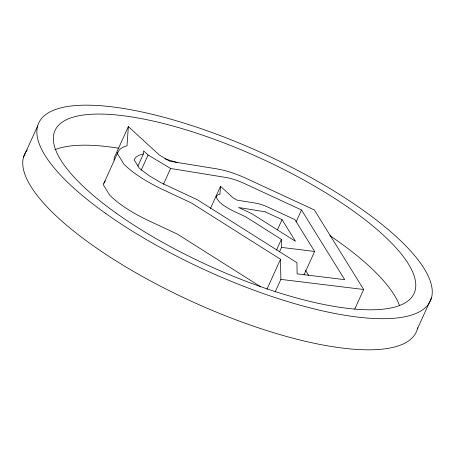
<?xml version="1.0" encoding="UTF-8"?>
<svg xmlns="http://www.w3.org/2000/svg" width="455" height="455" viewBox="0 0 455 455"><rect width="100%" height="100%" fill="white"/><g stroke="black" fill="none" stroke-linecap="round" stroke-linejoin="round"><path stroke-width="0.68" d="M114.069 160.114L114.233 157.709L128.35 126.592L159.347 155.024L169.681 161.212L216.773 168.868A45.125 13.644 24.4 0 1 246.712 178.627L314.365 209.965L363.653 289.488L354.724 309.173M128.35 126.592L127.008 145.816C123.356 146.686 119.557 148.614 117.908 152.169L103.274 184.736L109.888 195.411C120.029 205.216 132.308 212.525 144.838 218.849A52.49 15.868 24.4 0 0 147.864 220.3L177.257 234.058L260.834 286.877M143.382 154.006L143.598 150.878L148.063 154.973L170.614 168.481L226.004 177.484A27.203 8.224 24.4 0 1 244.051 183.371L301.506 209.982L344.691 279.66L297.126 273.859L296.939 262.677L197.464 199.808L164.864 184.548A34.574 10.454 24.4 0 1 162.85 183.581L161.303 182.808A38.51 11.642 24.4 0 1 160.353 182.313L149.786 176.125L140.976 169.601L139.156 167.969L134.117 159.836C135.641 156.167 139.782 154.717 143.382 154.006L137.91 166.069M219.975 193.978L220.51 186.288L232.909 197.658L237.044 200.137L255.881 203.197A18.052 5.46 24.4 0 1 267.858 207.105L294.92 219.64L314.632 251.444L303.974 274.939M216.17 196.952L217.433 195.149L219.862 194.006M117.873 152.249L117.39 153.619L124.005 164.295C134.145 174.1 146.419 181.408 158.954 187.733A52.49 15.868 24.4 0 0 161.98 189.183L191.373 202.947L280.519 259.287L280.86 279.381L275.099 292.082M23.535 157.094L37.651 125.978M141.152 170.215L148.063 154.973M163.413 184.355L170.614 168.481M210.426 208.515L220.51 186.288M277.448 229.815L282.055 219.651L265.191 211.842M276.481 250.159L281.378 239.364L245.723 216.83L233.961 211.325A20.993 6.347 24.4 0 1 232.755 210.745C226.476 207.309 219.333 203.92 216.125 197.1M279.501 251.848L281.514 247.406L281.378 239.364M296.029 222.046L301.506 209.982M266.983 289.13L280.519 259.287M417.36 329.01L431.471 297.894M103.791 183.285L104.86 181.539M105.031 181.335L105.321 180.993M281.514 247.406L314.632 251.444M280.86 279.381L363.653 289.488M265.111 211.814L238.591 207.503L251.808 213.691L295.46 241.275L282.055 219.651M305.612 270.492L308.644 275.394M417.673 327.725A215.073 65.031 24.4 0 1 192.744 301.892A215.073 65.031 24.4 0 1 27.175 149.979M54.828 149.729A197.151 59.611 24.4 0 1 118.931 148.262M164.886 158.846A197.151 59.611 24.4 0 1 177.552 162.691M329.875 235.627A197.151 59.611 24.4 0 1 399.479 305.43M105.247 213.139A215.073 65.031 24.4 0 0 428.724 303.798A215.073 65.031 24.4 0 0 169.715 118.869A215.073 65.031 24.4 0 0 105.247 213.139M116.025 213.037A197.151 59.611 24.4 0 0 412.543 296.142A197.151 59.611 24.4 0 0 175.118 126.626A197.151 59.611 24.4 0 0 116.025 213.037"/></g></svg>
